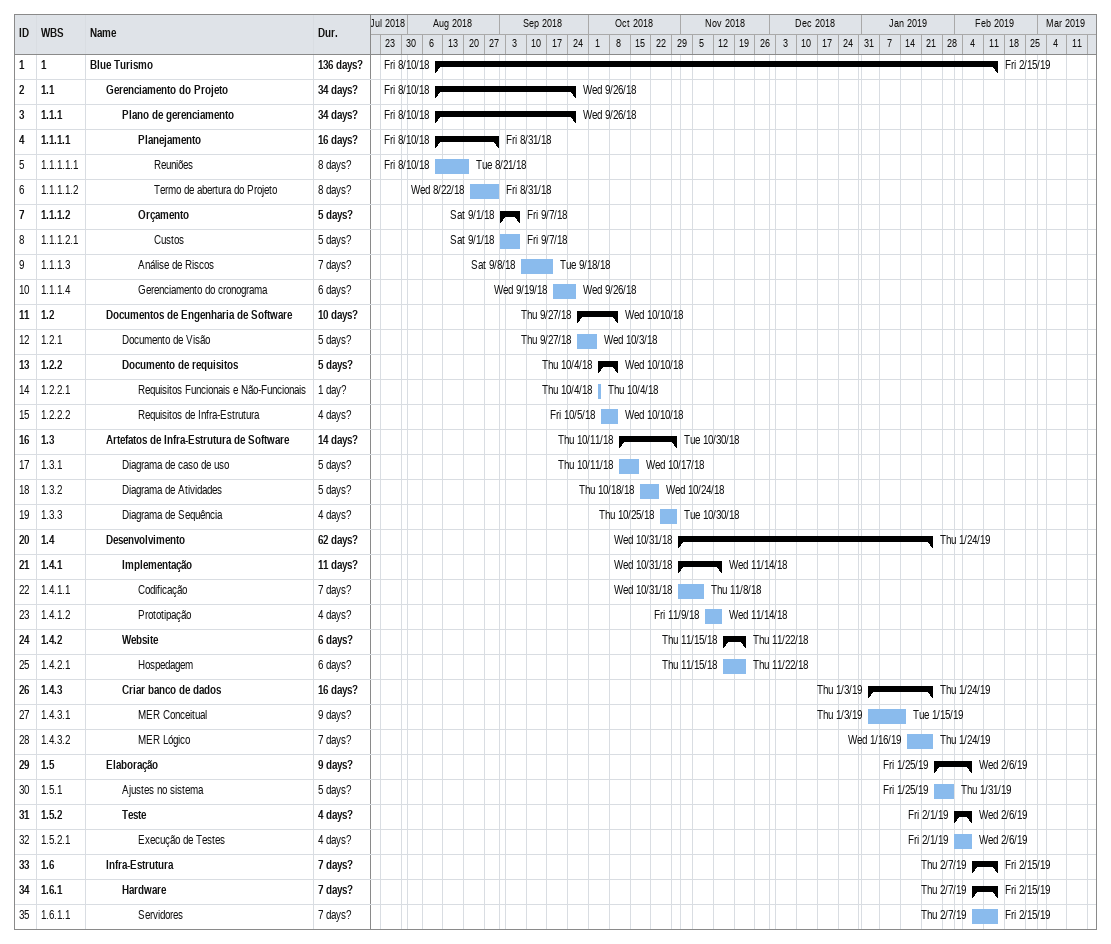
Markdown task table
| ID | WBS | Task | Duration | Start | Finish |
|---|---|---|---|---|---|
| 1 | 1 | **Blue Turismo** | 136d? | 2018-08-10 | 2019-02-15 |
| 2 | 1.1 | **Gerenciamento do Projeto** | 34d? | 2018-08-10 | 2018-09-26 |
| 3 | 1.1.1 | **Plano de gerenciamento** | 34d? | 2018-08-10 | 2018-09-26 |
| 4 | 1.1.1.1 | **Planejamento** | 16d? | 2018-08-10 | 2018-08-31 |
| 5 | 1.1.1.1.1 | Reuniões | 8d? | 2018-08-10 | 2018-08-21 |
| 6 | 1.1.1.1.2 | Termo de abertura do Projeto | 8d? | 2018-08-22 | 2018-08-31 |
| 7 | 1.1.1.2 | **Orçamento** | 5d? | 2018-09-01 | 2018-09-07 |
| 8 | 1.1.1.2.1 | Custos | 5d? | 2018-09-01 | 2018-09-07 |
| 9 | 1.1.1.3 | Análise de Riscos | 7d? | 2018-09-08 | 2018-09-18 |
| 10 | 1.1.1.4 | Gerenciamento do cronograma | 6d? | 2018-09-19 | 2018-09-26 |
| 11 | 1.2 | **Documentos de Engenharia de Software** | 10d? | 2018-09-27 | 2018-10-10 |
| 12 | 1.2.1 | Documento de Visão | 5d? | 2018-09-27 | 2018-10-03 |
| 13 | 1.2.2 | **Documento de requisitos** | 5d? | 2018-10-04 | 2018-10-10 |
| 14 | 1.2.2.1 | Requisitos Funcionais e Não-Funcionais | 1d? | 2018-10-04 | 2018-10-04 |
| 15 | 1.2.2.2 | Requisitos de Infra-Estrutura | 4d? | 2018-10-05 | 2018-10-10 |
| 16 | 1.3 | **Artefatos de Infra-Estrutura de Software** | 14d? | 2018-10-11 | 2018-10-30 |
| 17 | 1.3.1 | Diagrama de caso de uso | 5d? | 2018-10-11 | 2018-10-17 |
| 18 | 1.3.2 | Diagrama de Atividades | 5d? | 2018-10-18 | 2018-10-24 |
| 19 | 1.3.3 | Diagrama de Sequência | 4d? | 2018-10-25 | 2018-10-30 |
| 20 | 1.4 | **Desenvolvimento** | 62d? | 2018-10-31 | 2019-01-24 |
| 21 | 1.4.1 | **Implementação** | 11d? | 2018-10-31 | 2018-11-14 |
| 22 | 1.4.1.1 | Codificação | 7d? | 2018-10-31 | 2018-11-08 |
| 23 | 1.4.1.2 | Prototipação | 4d? | 2018-11-09 | 2018-11-14 |
| 24 | 1.4.2 | **Website** | 6d? | 2018-11-15 | 2018-11-22 |
| 25 | 1.4.2.1 | Hospedagem | 6d? | 2018-11-15 | 2018-11-22 |
| 26 | 1.4.3 | **Criar banco de dados** | 16d? | 2019-01-03 | 2019-01-24 |
| 27 | 1.4.3.1 | MER Conceitual | 9d? | 2019-01-03 | 2019-01-15 |
| 28 | 1.4.3.2 | MER Lógico | 7d? | 2019-01-16 | 2019-01-24 |
| 29 | 1.5 | **Elaboração** | 9d? | 2019-01-25 | 2019-02-06 |
| 30 | 1.5.1 | Ajustes no sistema | 5d? | 2019-01-25 | 2019-01-31 |
| 31 | 1.5.2 | **Teste** | 4d? | 2019-02-01 | 2019-02-06 |
| 32 | 1.5.2.1 | Execução de Testes | 4d? | 2019-02-01 | 2019-02-06 |
| 33 | 1.6 | **Infra-Estrutura** | 7d? | 2019-02-07 | 2019-02-15 |
| 34 | 1.6.1 | **Hardware** | 7d? | 2019-02-07 | 2019-02-15 |
| 35 | 1.6.1.1 | Servidores | 7d? | 2019-02-07 | 2019-02-15 |
